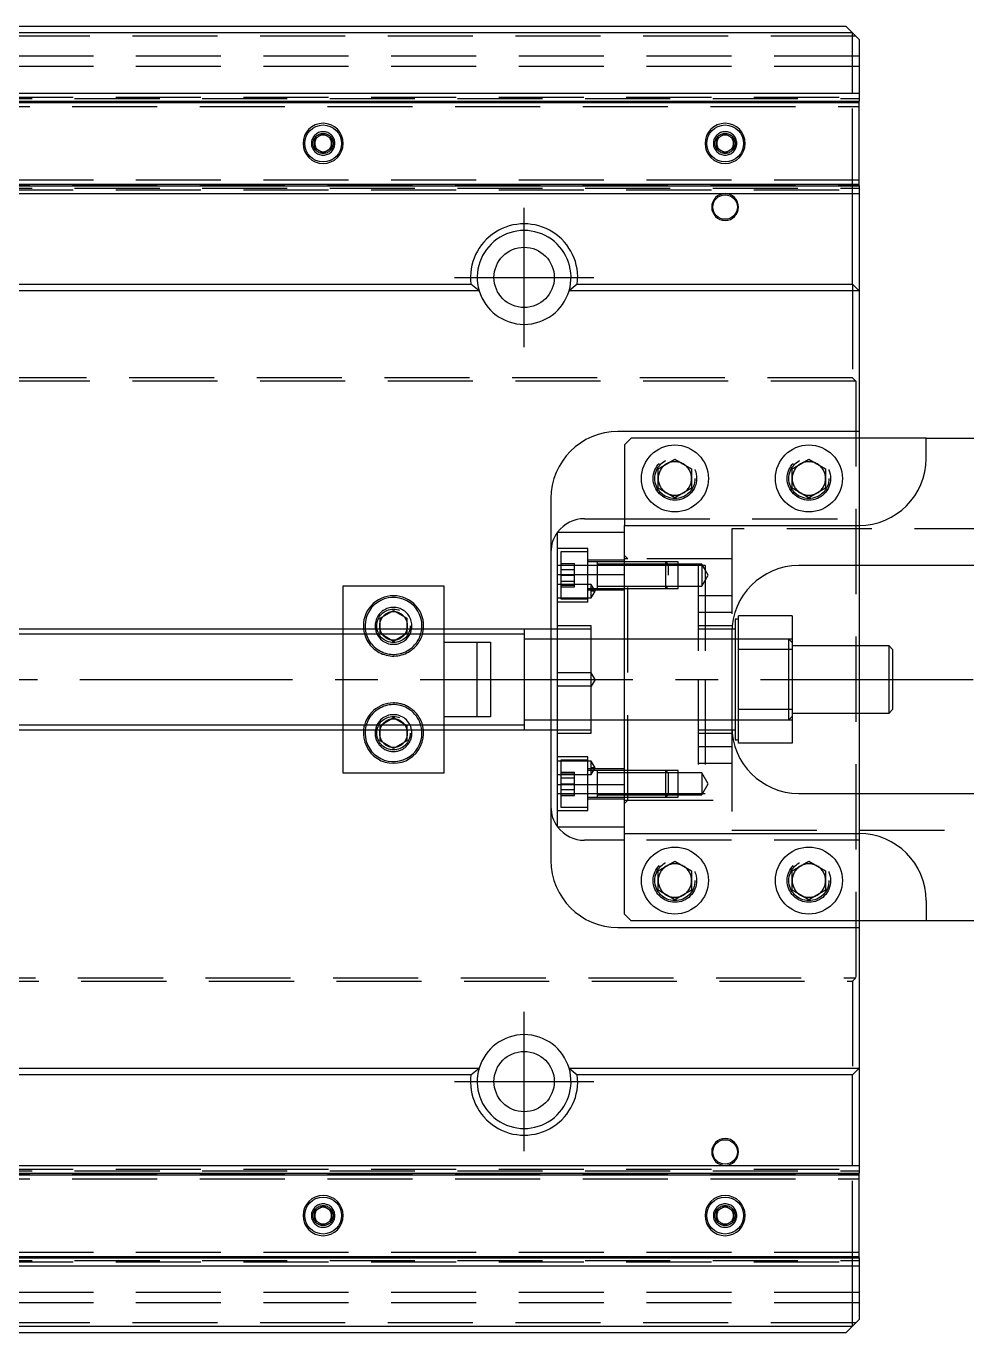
# Model space of a CAD drawing. Extents: x -22 to 734, y -340 to 107.
# Drawn here: x 335.7 to 476.1, y -97.5 to 97.5 of the extents above; entities that cross this region are included whole.
import ezdxf

# ---------------------------------------------------------------- set-up
doc = ezdxf.new("R2010")
doc.units = 0
doc.linetypes.add('CENTER', pattern=[50.8, 31.75, -6.35, 6.35, -6.35])
doc.linetypes.add('DASHED', pattern=[19.05, 12.7, -6.35])
doc.layers.get('0').update_dxf_attribs({"linetype": 'CONTINUOUS'})
doc.layers.add('CENTER', color=1, linetype='CENTER')

msp = doc.modelspace()

# ---------------------------------------------------------------- linework, layer by layer
at = {"color": 3, "linetype": 'DASHED'}
for p, q in [((459.5, 96), (315.5, 96)), ((460, 93), (0, 93)), ((460, 91.5), (0, 91.5)), ((0, 86.7), (460, 86.7)), ((323.5, 86.26), (460, 86.26)), ((330, 86.91), (460, 86.91)), ((459, 72.5), (459, 87.5)), ((323.5, 85.5), (460, 85.5)), ((378.5, 80), (378.52, 80.22)), ((438.5, 80), (438.52, 80.22)), ((460, 74.5), (323.5, 74.5)), ((0, 73.3), (460, 73.3)), ((323.5, 73.74), (460, 73.74)), ((330, 73.09), (460, 73.09)), ((459, 59), (459, 45)), ((459, 45), (1, 45)), ((459.5, 44.5), (459, 45)), ((459.5, 44.5), (0.5, 44.5)), ((459.5, 44.5), (459.5, -44.5)), ((460, 36), (460, 24)), ((429.5, 30), (429.52, 30.35)), ((449.5, 30), (449.52, 30.35)), ((425, 24), (460, 24)), ((460, 24), (460, 23)), ((425, 15.65), (425, 22)), ((441, 22.5), (441, 7)), ((500, 22.5), (441, 22.5)), ((460, 23), (460, 17)), ((419.5, 19.56), (415, 19.56)), ((419.5, 11.56), (419.5, 19.56)), ((419.5, 19.06), (415.5, 19.06)), ((415.5, 19.06), (415.5, 15.56)), ((425, 17.81), (419.5, 17.81)), ((420.9, 17.56), (419.5, 17.56)), ((420.9, 17.56), (420.89, 17.56)), ((420.9, 17.56), (420.9, 13.56)), ((420.9, 17.56), (420.9, 17.56)), ((425, 17.56), (420.9, 17.56)), ((420.9, 17.56), (420.9, 16.97)), ((425.5, 18), (425, 18.5)), ((425.5, 18), (425, 18)), ((431.15, 17.56), (425, 17.56)), ((431.15, 17.56), (425, 17.56)), ((441, 18), (425.5, 18)), ((425.5, -18), (425.5, 18)), ((431.5, 17.21), (431.15, 17.56)), ((433, 17.56), (431.15, 17.56)), ((431.15, 15.56), (431.15, 17.56)), ((433, 13.56), (433, 17.56)), ((415.5, 17), (415, 17)), ((415.5, 17.29), (417.5, 17.29)), ((415.5, 17.06), (417.5, 17.06)), ((419.5, 17), (415.5, 17)), ((415.5, 16.42), (417.5, 16.42)), ((417.5, 16.42), (417.5, 17.29)), ((417.5, 14.69), (417.5, 16.42)), ((420.9, 17), (419.5, 17)), ((425, 17.21), (420.9, 17.21)), ((425, 17), (420.9, 17)), ((420.9, 16.97), (420.9, 15.7)), ((420.9, 15.7), (420.9, 15.42)), ((431.5, 17.21), (425, 17.21)), ((431.5, 17), (425, 17)), ((431.5, 17.21), (431.5, 15.56)), ((433, 17.21), (431.5, 17.21)), ((433, 17), (431.5, 17)), ((436.5, 17.21), (433, 17.21)), ((436, 17), (433, 17)), ((437, 17), (436, 17)), ((436, 17), (436, 0)), ((437.45, 15.56), (436.5, 17.21)), ((436.5, 17.21), (436.5, 15.56)), ((437, 17), (437, 0)), ((420, 14.2), (415, 14.2)), ((415.5, 15.56), (415.5, 12.06)), ((415.5, 15.56), (417.5, 15.56)), ((415.5, 14.69), (417.5, 14.69)), ((415.5, 14.06), (417.5, 14.06)), ((415.5, 13.82), (417.5, 13.82)), ((417.5, 13.82), (417.5, 14.69)), ((420.6, 13.2), (420, 14.2)), ((420, 13.2), (420, 14.2)), ((420.9, 15.42), (420.9, 14.14)), ((420.9, 14.14), (420.9, 13.56)), ((420.9, 13.91), (425, 13.91)), ((425, 13.91), (431.5, 13.91)), ((431.15, 13.56), (431.15, 15.56)), ((431.15, 13.56), (431.5, 13.91)), ((431.5, 13.91), (433, 13.91)), ((433, 13.91), (436.5, 13.91)), ((436.5, 13.91), (437.45, 15.56)), ((436.5, 15.56), (436.5, 13.91)), ((415, 12.2), (420, 12.2)), ((415.5, 12.06), (419.5, 12.06)), ((419.5, 13.56), (420.9, 13.56)), ((425, 13.31), (419.5, 13.31)), ((420.6, 13.2), (420, 13.2)), ((420, 12.2), (420.6, 13.2)), ((420, 12.2), (420, 13.2)), ((420.6, 13.2), (420, 13.2)), ((420.89, 13.56), (420.9, 13.56)), ((420.9, 13.56), (420.9, 13.56)), ((420.9, 13.56), (425, 13.56)), ((425, 13.56), (431.15, 13.56)), ((425, 13.56), (431.15, 13.56)), ((431.15, 13.56), (433, 13.56)), ((437, 12.5), (436, 12.5)), ((441, 12.5), (437, 12.5)), ((419.5, 11.56), (415, 11.56)), ((441, 10), (436, 10)), ((388, 8), (388.01, 8.25)), ((420, 8), (415, 8)), ((420, 1), (420, 8)), ((441, 8), (436, 8)), ((383, 2.5), (383, 7.5)), ((388.5, 6.85), (388.5, 7.5)), ((390.5, 5.69), (388.5, 6.85)), ((392.5, 6.85), (390.5, 5.69)), ((392.5, 7.5), (392.5, 6.85)), ((398, 7.5), (398, 5.59)), ((415, 6), (410, 6)), ((414, 7.5), (414, 6)), ((414, 6), (414, -6)), ((420, 7.5), (415, 7.5)), ((420, 6), (415, 6)), ((425, 6), (420, 6)), ((436, 6), (425, 6)), ((441, 7.5), (436, 7.5)), ((441, 6), (436, 6)), ((441.01, 7.5), (441, 7.5)), ((441.5, 6), (441, 6)), ((442, 6), (441.5, 6)), ((449.5, 6), (442, 6)), ((450, 5.5), (449.5, 6)), ((449.5, -6), (449.5, 6)), ((450, 6), (449.5, 6)), ((460, 5), (460, -5)), ((383, -2.5), (383, 2.5)), ((420, 1), (415, 1)), ((420.6, 0), (420, 1)), ((420, -1), (420, 1)), ((420, -1), (415, -1)), ((420.6, 0), (420, -1)), ((420, -8), (420, -1)), ((436, 0), (436, -17)), ((437, 0), (437, -17)), ((383, -7.5), (383, -2.5)), ((388.5, -6.85), (390.5, -5.69)), ((390.5, -5.69), (392.5, -6.85)), ((398, -5.59), (398, -7.5)), ((449.5, -6), (450, -5.5)), ((388, -8), (388.01, -7.75)), ((388.5, -7.5), (388.5, -6.85)), ((392.5, -6.85), (392.5, -7.5)), ((410, -6), (415, -6)), ((414, -6), (414, -7.5)), ((415, -6), (420, -6)), ((415, -7.5), (420, -7.5)), ((420, -6), (425, -6)), ((425, -6), (436, -6)), ((436, -6), (441, -6)), ((436, -7.5), (441, -7.5)), ((441, -6), (441.5, -6)), ((441, -7), (441, -22.5)), ((441, -7.5), (441.01, -7.5)), ((441.5, -6), (442, -6)), ((442, -6), (449.5, -6)), ((449.5, -6), (450, -6)), ((415, -8), (420, -8)), ((436, -8), (441, -8)), ((419.5, -11.56), (415, -11.56)), ((419.5, -15.56), (419.5, -11.56)), ((436, -10), (441, -10)), ((420, -12.2), (415, -12.2)), ((419.5, -12.06), (415.5, -12.06)), ((415.5, -12.06), (415.5, -19.06)), ((425, -13.31), (419.5, -13.31)), ((420.9, -13.56), (419.5, -13.56)), ((420.6, -13.2), (420, -12.2)), ((420, -13.2), (420, -12.2)), ((420, -14.2), (420.6, -13.2)), ((420.6, -13.2), (420, -13.2)), ((420, -14.2), (420, -13.2)), ((420.9, -13.56), (420.89, -13.56)), ((420.9, -13.56), (420.9, -17.56)), ((420.9, -13.56), (420.9, -17.56)), ((425, -13.56), (420.9, -13.56)), ((420.9, -13.56), (420.9, -13.56)), ((431.15, -13.56), (425, -13.56)), ((431.15, -13.56), (425, -13.56)), ((431.5, -13.91), (431.15, -13.56)), ((433, -13.56), (431.15, -13.56)), ((431.15, -17.56), (431.15, -13.56)), ((433, -17.56), (433, -13.56)), ((436, -12.5), (437, -12.5)), ((437, -12.5), (441, -12.5)), ((415, -14.2), (420, -14.2)), ((415.5, -13.82), (417.5, -13.82)), ((415.5, -14.06), (417.5, -14.06)), ((415.5, -14.69), (417.5, -14.69)), ((415.5, -15.56), (417.5, -15.56)), ((417.5, -14.06), (417.5, -13.82)), ((417.5, -15.56), (417.5, -14.06)), ((417.5, -17.06), (417.5, -15.56)), ((419.5, -19.56), (419.5, -15.56)), ((425, -13.91), (420.9, -13.91)), ((431.5, -13.91), (425, -13.91)), ((433, -13.91), (431.5, -13.91)), ((431.5, -13.91), (431.5, -17.21)), ((436.5, -13.91), (433, -13.91)), ((437.45, -15.56), (436.5, -13.91)), ((436.5, -13.91), (436.5, -17.21)), ((436.5, -17.21), (437.45, -15.56)), ((415, -17), (415.5, -17)), ((415.5, -16.42), (417.5, -16.42)), ((415.5, -17), (419.5, -17)), ((415.5, -17.06), (417.5, -17.06)), ((415.5, -17.29), (417.5, -17.29)), ((417.5, -17.29), (417.5, -17.06)), ((419.5, -17), (420.9, -17)), ((420.9, -17), (425, -17)), ((420.9, -17.21), (425, -17.21)), ((425, -22), (425, -15.65)), ((425, -17), (431.5, -17)), ((425, -17.21), (431.5, -17.21)), ((431.15, -17.56), (431.5, -17.21)), ((431.5, -17), (433, -17)), ((431.5, -17.21), (433, -17.21)), ((433, -17), (436, -17)), ((433, -17.21), (436.5, -17.21)), ((436, -17), (437, -17)), ((460, -17), (460, -23)), ((415.5, -19.06), (419.5, -19.06)), ((419.5, -17.56), (420.9, -17.56)), ((419.5, -17.81), (425, -17.81)), ((420.89, -17.56), (420.9, -17.56)), ((420.9, -17.56), (425, -17.56)), ((420.9, -17.56), (420.9, -17.56)), ((425, -17.56), (431.15, -17.56)), ((425, -17.56), (431.15, -17.56)), ((425, -18.5), (425.5, -18)), ((425, -18), (425.5, -18)), ((425.5, -18), (441, -18)), ((431.15, -17.56), (433, -17.56)), ((415, -19.56), (419.5, -19.56)), ((441, -22.5), (500, -22.5)), ((460, -23), (460, -24)), ((460, -24), (425, -24)), ((460, -24), (460, -36)), ((429.5, -30), (429.51, -29.71)), ((449.5, -30), (449.51, -29.71)), ((0.5, -44.5), (459.5, -44.5)), ((459, -45), (459.5, -44.5)), ((1, -45), (459, -45)), ((459, -45), (459, -59)), ((0, -73.3), (460, -73.3)), ((323.5, -73.74), (460, -73.74)), ((330, -73.09), (460, -73.09)), ((459, -87.5), (459, -72.5)), ((323.5, -74.5), (460, -74.5)), ((378.5, -80), (378.52, -79.75)), ((438.5, -80), (438.52, -79.78)), ((460, -85.5), (323.5, -85.5)), ((0, -86.7), (460, -86.7)), ((323.5, -86.26), (460, -86.26)), ((330, -86.91), (460, -86.91)), ((460, -91.5), (0, -91.5)), ((460, -93), (0, -93)), ((459.5, -96), (315.5, -96))]:
    msp.add_line(p, q, dxfattribs=at)
at = {"color": 7, "linetype": 'CONTINUOUS'}
for p, q in [((330, 97.5), (458, 97.5)), ((459, 96.5), (330, 96.5)), ((459, 96.5), (458, 97.5)), ((460, 95.5), (459, 96.5)), ((459, 87.5), (459, 96.5)), ((460, 95.5), (460, 87.5)), ((330, 87.5), (460, 87.5)), ((330, 86.32), (460, 86.32)), ((330, 86.1), (460, 86.1)), ((460, 87.5), (460, 86.32)), ((460, 86.1), (460, 86.32)), ((460, 73.9), (460, 86.1)), ((378.75, 80.72), (380, 81.44)), ((378.75, 79.28), (378.75, 80.72)), ((380, 81.44), (381.25, 80.72)), ((381.25, 80.72), (381.25, 79.28)), ((438.75, 80.72), (440, 81.44)), ((438.75, 79.28), (438.75, 80.72)), ((440, 81.44), (441.25, 80.72)), ((441.25, 80.72), (441.25, 79.28)), ((380, 78.56), (378.75, 79.28)), ((381.25, 79.28), (380, 78.56)), ((440, 78.56), (438.75, 79.28)), ((441.25, 79.28), (440, 78.56)), ((330, 73.9), (460, 73.9)), ((330, 73.68), (460, 73.68)), ((330, 72.5), (460, 72.5)), ((459, 59), (459, 72.5)), ((460, 73.68), (460, 73.9)), ((460, 73.68), (460, 72.5)), ((460, 72.5), (460, 58)), ((330, 59), (402.06, 59)), ((403.29, 58), (402.06, 59)), ((417.94, 59), (416.71, 58)), ((417.94, 59), (459, 59)), ((459, 59), (460, 58)), ((403.29, 58), (330, 58)), ((460, 58), (416.71, 58)), ((460, 58), (460, 37)), ((460, 37), (424, 37)), ((426, 36), (425, 35)), ((470, 36), (426, 36)), ((460, 37), (460, 36)), ((470, 36), (491, 36)), ((470, 33), (470, 36)), ((425, 35), (425, 23)), ((430, 31.44), (432.5, 32.89)), ((430, 28.56), (430, 31.44)), ((432.5, 32.89), (435, 31.44)), ((435, 31.44), (435, 28.56)), ((450, 31.44), (452.5, 32.89)), ((450, 28.56), (450, 31.44)), ((452.5, 32.89), (455, 31.44)), ((455, 31.44), (455, 28.56)), ((432.5, 27.11), (430, 28.56)), ((435, 28.56), (432.5, 27.11)), ((452.5, 27.11), (450, 28.56)), ((455, 28.56), (452.5, 27.11)), ((414, 27), (414, 7.5)), ((419, 24), (425, 24)), ((415, 22), (425, 22)), ((415, 15.65), (415, 22)), ((425, 15.65), (425, 23)), ((425, 23), (460, 23)), ((415, -15.65), (415, 15.65)), ((415, 15.65), (425, 15.65)), ((425, -15.65), (425, 15.65)), ((425, -15.65), (425, 15.65)), ((483, 17), (451, 17)), ((460, 17), (460, 5)), ((383, 7.5), (383, 14)), ((383, 14), (398, 14)), ((398, 14), (398, 7.5)), ((388.5, 9.15), (390.5, 10.31)), ((390.5, 10.31), (392.5, 9.15)), ((388.5, 7.5), (388.5, 9.15)), ((392.5, 9.15), (392.5, 7.5)), ((441.75, 9), (441.5, 9)), ((441.5, 9), (441.5, 0)), ((450, 9.5), (442, 9.5)), ((442, 4.47), (442, 9.5)), ((450, 9.5), (450, 4.47)), ((410, 7.5), (330, 7.5)), ((415, 7.5), (410, 7.5)), ((410, 7.5), (410, -7.5)), ((410, 7.5), (410, -7.5)), ((441, 7), (441, -7)), ((441.5, 7.5), (441.01, 7.5)), ((398, 5.59), (405, 5.59)), ((398, 5.59), (398, -5.59)), ((403, -5.59), (403, 5.59)), ((405, 5.59), (405, -5.59)), ((450, 4.47), (442, 4.47)), ((442, -4.47), (442, 4.47)), ((464.5, 5), (450, 5)), ((450, 4.47), (450, -4.47)), ((465, 4.5), (464.5, 5)), ((464.5, -5), (464.5, 5)), ((465, 4.5), (465, -4.5)), ((441.5, 0), (441.5, -9)), ((405, -5.59), (398, -5.59)), ((450, -4.47), (442, -4.47)), ((442, -9.5), (442, -4.47)), ((450, -4.47), (450, -9.5)), ((450, -5), (464.5, -5)), ((460, -5), (460, -17)), ((464.5, -5), (465, -4.5)), ((330, -7.5), (410, -7.5)), ((383, -14), (383, -7.5)), ((388.5, -9.15), (388.5, -7.5)), ((392.5, -7.5), (392.5, -9.15)), ((398, -7.5), (398, -14)), ((410, -7.5), (415, -7.5)), ((414, -7.5), (414, -27)), ((441.01, -7.5), (441.5, -7.5)), ((390.5, -10.31), (388.5, -9.15)), ((392.5, -9.15), (390.5, -10.31)), ((441.5, -9), (441.75, -9)), ((450, -9.5), (442, -9.5)), ((398, -14), (383, -14)), ((415, -15.65), (425, -15.65)), ((415, -22), (415, -15.65)), ((425, -23), (425, -15.65)), ((451, -17), (483, -17)), ((415, -22), (425, -22)), ((425, -35), (425, -23)), ((425, -23), (460, -23)), ((425, -24), (419, -24)), ((430, -28.56), (432.5, -27.11)), ((432.5, -27.11), (435, -28.56)), ((450, -28.56), (452.5, -27.11)), ((452.5, -27.11), (455, -28.56)), ((430, -31.44), (430, -28.56)), ((435, -28.56), (435, -31.44)), ((450, -31.44), (450, -28.56)), ((455, -28.56), (455, -31.44)), ((432.5, -32.89), (430, -31.44)), ((435, -31.44), (432.5, -32.89)), ((452.5, -32.89), (450, -31.44)), ((455, -31.44), (452.5, -32.89)), ((470, -33), (470, -36)), ((425, -35), (426, -36)), ((424, -37), (460, -37)), ((470, -36), (426, -36)), ((460, -36), (460, -37)), ((460, -37), (460, -58)), ((491, -36), (470, -36)), ((330, -58), (403.29, -58)), ((402.06, -59), (403.29, -58)), ((416.71, -58), (460, -58)), ((416.71, -58), (417.94, -59)), ((460, -58), (459, -59)), ((460, -58), (460, -72.5)), ((402.06, -59), (330, -59)), ((459, -59), (417.94, -59)), ((459, -72.5), (459, -59)), ((330, -72.5), (460, -72.5)), ((330, -73.68), (460, -73.68)), ((330, -73.9), (460, -73.9)), ((460, -72.5), (460, -73.68)), ((460, -73.9), (460, -73.68)), ((460, -86.1), (460, -73.9)), ((378.75, -79.28), (380, -78.56)), ((378.75, -80.72), (378.75, -79.28)), ((380, -78.56), (381.25, -79.28)), ((381.25, -79.28), (381.25, -80.72)), ((438.75, -79.28), (440, -78.56)), ((438.75, -80.72), (438.75, -79.28)), ((440, -78.56), (441.25, -79.28)), ((441.25, -79.28), (441.25, -80.72)), ((380, -81.44), (378.75, -80.72)), ((381.25, -80.72), (380, -81.44)), ((440, -81.44), (438.75, -80.72)), ((441.25, -80.72), (440, -81.44)), ((330, -86.1), (460, -86.1)), ((330, -86.32), (460, -86.32)), ((330, -87.5), (460, -87.5)), ((459, -96.5), (459, -87.5)), ((460, -86.32), (460, -86.1)), ((460, -86.32), (460, -87.5)), ((460, -87.5), (460, -95.5)), ((459, -96.5), (460, -95.5)), ((330, -96.5), (459, -96.5)), ((458, -97.5), (459, -96.5)), ((458, -97.5), (330, -97.5))]:
    msp.add_line(p, q, dxfattribs=at)
at = {"color": 3, "linetype": 'CONTINUOUS'}
for p, q in [((410, 6.75), (330, 6.75)), ((330, -6.75), (410, -6.75))]:
    msp.add_line(p, q, dxfattribs=at)
at = {"color": 7, "linetype": 'CONTINUOUS'}
for centre, radius in [((380, 80), 2.75), ((440, 80), 2.75), ((410, 60), 4.5), ((432.5, 30), 5), ((452.5, 30), 5), ((432.5, -30), 5), ((452.5, -30), 5), ((410, -60), 4.5), ((380, -80), 2.75), ((440, -80), 2.75)]:
    msp.add_circle(centre, radius, dxfattribs=at)
at = {"color": 3, "linetype": 'DASHED'}
for centre, radius in [((380, 80), 1.5), ((440, 80), 1.5), ((432.5, 30), 3.25), ((452.5, 30), 3.25), ((432.5, 30), 3), ((452.5, 30), 3), ((390.5, 8), 2.5), ((390.5, -8), 2.5), ((432.5, -30), 3.25), ((432.5, -30), 3), ((452.5, -30), 3.25), ((452.5, -30), 3), ((380, -80), 1.5), ((440, -80), 1.5)]:
    msp.add_circle(centre, radius, dxfattribs=at)
at = {"color": 3, "linetype": 'CONTINUOUS'}
for centre in [(440, 70.5), (440, -70.5)]:
    msp.add_circle(centre, 1.83, dxfattribs=at)
at = {"color": 7, "linetype": 'CONTINUOUS'}
for centre, radius, start, end in [((380, 80), 3, 0, 180), ((440, 80), 3, 0, 180), ((380, 80), 3, 180, 0), ((440, 80), 3, 180, 0), ((440, 70.5), 2, 180, 90), ((440, 70.5), 2, 90, 180), ((410, 60), 8, 352.8192, 187.1808), ((410, 60), 7, 343.3985, 196.6015), ((410, 60), 7, 196.6015, 343.3985), ((424, 27), 10, 90, 180), ((460, 33), 10, 270, 0), ((419, 19), 5, 90, 143.1301), ((419, 19), 5, 143.1301, 180), ((451, 7), 10, 90, 180), ((390.5, 8), 4.5, 90, 186.3794), ((390.5, 8), 4.25, 0, 186.7563), ((390.5, 8), 4.5, 353.6206, 90), ((390.5, 8), 4.25, 353.2437, 0), ((441.75, 9.25), 0.25, 270, 0), ((390.5, -8), 4.5, 173.6206, 6.3794), ((390.5, -8), 4.25, 173.2437, 0), ((390.5, -8), 4.25, 0, 6.7563), ((451, -7), 10, 180, 270), ((441.75, -9.25), 0.25, 0, 90), ((419, -19), 5, 180, 216.8699), ((419, -19), 5, 216.8699, 270), ((460, -33), 10, 0, 90), ((424, -27), 10, 180, 270), ((410, -60), 7, 16.6015, 163.3985), ((410, -60), 7, 163.3985, 16.6015), ((410, -60), 8, 172.8192, 7.1808), ((440, -70.5), 2, 270, 180), ((440, -70.5), 2, 180, 270), ((380, -80), 3, 0, 180), ((440, -80), 3, 0, 180), ((380, -80), 3, 180, 0), ((440, -80), 3, 180, 0)]:
    msp.add_arc(centre, radius, start, end, dxfattribs=at)
at = {"color": 3, "linetype": 'DASHED'}
for centre, radius, start, end in [((380, 80), 1.75, 0, 180), ((380, 80), 1.75, 180, 0), ((380, 80), 1.25, 120, 180), ((380, 80), 1.25, 180, 240), ((380, 80), 1.25, 60, 120), ((380, 80), 1.25, 360, 60), ((380, 80), 1.25, 300, 360), ((440, 80), 1.75, 0, 180), ((440, 80), 1.75, 180, 0), ((440, 80), 1.25, 120, 180), ((440, 80), 1.25, 180, 240), ((440, 80), 1.25, 60, 120), ((440, 80), 1.25, 360, 60), ((440, 80), 1.25, 300, 360), ((380, 80), 1.25, 240, 300), ((440, 80), 1.25, 240, 300), ((432.5, 30), 2.5, 120, 180), ((432.5, 30), 2.5, 60, 120), ((432.5, 30), 2.5, 0, 60), ((452.5, 30), 2.5, 120, 180), ((452.5, 30), 2.5, 60, 120), ((452.5, 30), 2.5, 0, 60), ((432.5, 30), 2.5, 180, 240), ((432.5, 30), 2.5, 300, 0), ((452.5, 30), 2.5, 180, 240), ((452.5, 30), 2.5, 300, 0), ((432.5, 30), 2.5, 240, 300), ((452.5, 30), 2.5, 240, 300), ((390.5, 8), 2.75, 349.5243, 190.4757), ((390.5, 8), 2.1, 102.2472, 137.7528), ((390.5, 8), 2.1, 77.7528, 102.2472), ((390.5, 8), 2.1, 42.2472, 77.7528), ((390.5, 8), 2.1, 162.2472, 180), ((390.5, 8), 2.1, 180, 193.7741), ((390.5, 8), 2.1, 137.7528, 162.2472), ((390.5, 8), 2.1, 17.7528, 42.2472), ((390.5, 8), 2.1, 346.2259, 17.7528), ((390.5, 8), 4.5, 186.3794, 303.749), ((390.5, 8), 4.25, 186.7563, 306.0319), ((390.5, 8), 2.75, 190.4757, 270), ((390.5, 8), 2.1, 193.7741, 197.7528), ((390.5, 8), 2.1, 197.7528, 222.2472), ((390.5, 8), 2.1, 222.2472, 257.7528), ((390.5, 8), 2.1, 257.7528, 282.2472), ((390.5, 8), 2.75, 270, 349.5243), ((390.5, 8), 2.1, 282.2472, 317.7528), ((390.5, 8), 2.1, 317.7528, 342.2472), ((390.5, 8), 2.1, 342.2472, 346.2259), ((390.5, 8), 4.5, 303.749, 353.6206), ((390.5, 8), 4.25, 306.0319, 353.2437), ((390.5, -8), 4.5, 90, 173.6206), ((390.5, -8), 4.25, 53.9681, 173.2437), ((390.5, -8), 4.5, 56.251, 90), ((390.5, -8), 2.75, 10.4757, 169.5243), ((390.5, -8), 4.5, 6.3794, 56.251), ((390.5, -8), 4.25, 6.7563, 53.9681), ((390.5, -8), 2.75, 169.5243, 270), ((390.5, -8), 2.1, 166.2259, 180), ((390.5, -8), 2.1, 162.2472, 166.2259), ((390.5, -8), 2.1, 137.7528, 162.2472), ((390.5, -8), 2.1, 102.2472, 137.7528), ((390.5, -8), 2.1, 77.7528, 102.2472), ((390.5, -8), 2.75, 270, 10.4757), ((390.5, -8), 2.1, 42.2472, 77.7528), ((390.5, -8), 2.1, 17.7528, 42.2472), ((390.5, -8), 2.1, 13.7741, 17.7528), ((390.5, -8), 2.1, 342.2472, 13.7741), ((390.5, -8), 2.1, 180, 197.7528), ((390.5, -8), 2.1, 197.7528, 222.2472), ((390.5, -8), 2.1, 222.2472, 257.7528), ((390.5, -8), 2.1, 282.2472, 317.7528), ((390.5, -8), 2.1, 317.7528, 342.2472), ((390.5, -8), 2.1, 257.7528, 282.2472), ((432.5, -30), 2.5, 120, 180), ((432.5, -30), 2.5, 60, 120), ((432.5, -30), 2.5, 0, 60), ((452.5, -30), 2.5, 120, 180), ((452.5, -30), 2.5, 60, 120), ((452.5, -30), 2.5, 0, 60), ((432.5, -30), 2.5, 180, 240), ((432.5, -30), 2.5, 300, 0), ((452.5, -30), 2.5, 180, 240), ((452.5, -30), 2.5, 300, 0), ((432.5, -30), 2.5, 240, 300), ((452.5, -30), 2.5, 240, 300), ((380, -80), 1.75, 0, 180), ((380, -80), 1.25, 120, 180), ((380, -80), 1.25, 60, 120), ((380, -80), 1.25, 0, 60), ((440, -80), 1.75, 0, 180), ((440, -80), 1.25, 120, 180), ((440, -80), 1.25, 60, 120), ((440, -80), 1.25, 0, 60), ((380, -80), 1.75, 180, 0), ((380, -80), 1.25, 180, 240), ((380, -80), 1.25, 240, 300), ((380, -80), 1.25, 300, 0), ((440, -80), 1.75, 180, 0), ((440, -80), 1.25, 180, 240), ((440, -80), 1.25, 240, 300), ((440, -80), 1.25, 300, 0)]:
    msp.add_arc(centre, radius, start, end, dxfattribs=at)
at = {"layer": 'CENTER', "color": 1, "linetype": 'CENTER'}
for p, q in [((410, 49.6), (410, 70.4)), ((399.6, 60), (420.4, 60)), ((-11.91, 0), (514.08, 0)), ((410, -70.4), (410, -49.6)), ((399.6, -60), (420.4, -60))]:
    msp.add_line(p, q, dxfattribs=at)

doc.saveas('drawing.dxf')
